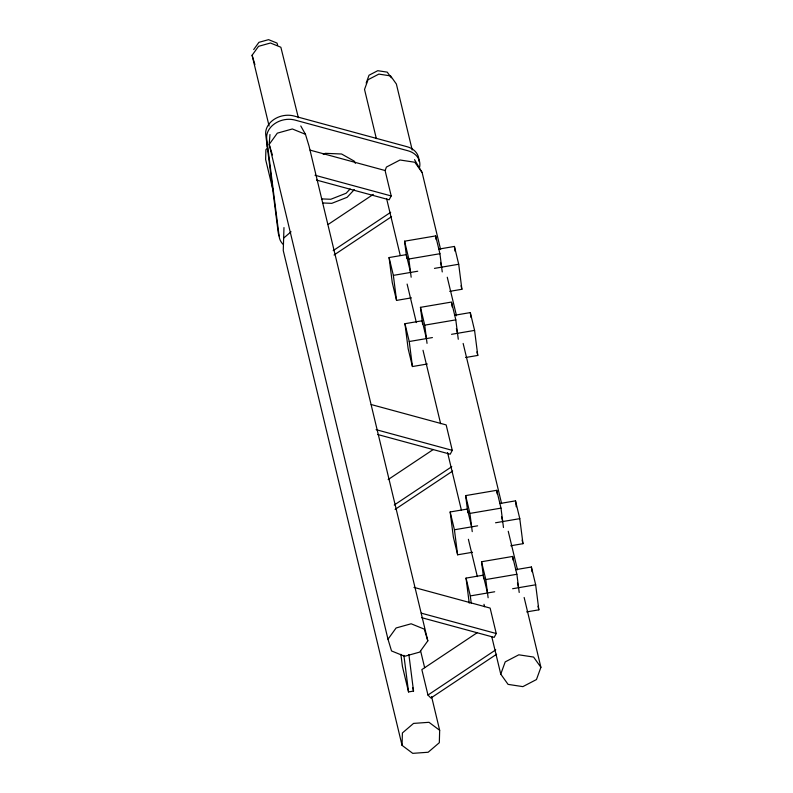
<?xml version="1.0" encoding="UTF-8"?>
<svg xmlns="http://www.w3.org/2000/svg" width="793" height="793" viewBox="0 0 793 793"><rect width="100%" height="100%" fill="white"/><g stroke="black" fill="none" stroke-linecap="round" stroke-linejoin="round"><path stroke-width="1.19" d="M267.221 146.854L267.291 144.574M283.973 227.591L283.26 250.548L402.051 745.351L412.727 753.35L428.161 752.25L439.322 742.704L439.669 730.303L431.58 696.591M402.051 745.351L402.398 732.95L413.559 723.404L428.993 722.304L439.669 730.303M269.957 134.542L269.194 144.405L387.985 639.217L391.534 650.944L404.668 656.287L419.695 652.104L427.814 640.853L309.022 146.041L305.474 134.314L300.775 125.968M366.158 83.106L369.013 75.236L377.755 70.696L387.252 72.143L391.276 77.783M385.2 170.416L386.409 167.075L400.009 159.998L414.798 162.248L422.114 172.497L440.611 249.547M500.76 674.129L505.21 661.887L518.81 654.81L533.59 657.06L540.905 667.31L536.465 679.551L522.865 686.629L508.075 684.379L500.76 674.129L491.799 636.809M310.093 150.135L385.091 170.515L391.197 195.95L389.135 199.796L316.526 180.07M371.174 404.539L446.162 424.909L452.268 450.355L450.216 454.201L377.607 434.475M413.956 587.385L490.133 608.082L496.249 633.528L494.188 637.374L421.579 617.648M253.701 49.562L258.914 42.336L268.569 39.65L277.005 43.08L277.659 45.231M269.095 126.047L252.095 55.252L258.538 46.331L270.453 43.01L280.861 47.243L298.366 117.751M387.985 639.217L396.113 627.967L411.141 623.784L424.275 629.127L427.814 640.853M350.129 188.962L346.144 193.234L330.79 199.271L321.532 198.894M354.302 189.616L347.116 197.308L331.771 203.345L322.513 202.958M267.667 148.142L265.903 149.649L265.625 159.492L273.119 190.687M283.607 238.138L291.051 231.774M328.094 224.498L373.285 194.384M333.179 250.628L390.691 212.296M334.051 254.989L391.564 216.658M388.144 479.587L433.335 449.472M394.25 505.022L451.762 466.69M395.132 509.393L452.644 471.062M477.307 632.636L421.846 669.599L427.962 695.045L430.886 698.038L496.616 654.235M427.962 695.045L495.744 649.864M323.197 154.189L325.398 153.327L341.595 154.001L354.312 161.187L355.373 163.328M406.74 258.211L404.569 241.201L435.654 235.917L439.927 253.72L442.246 271.93M411.448 297.861L396.55 300.398L392.267 282.595L389.076 257.556L406.284 254.632L410.556 272.445M438.579 249.141L454.429 246.445L458.701 264.257L461.893 289.286L449.71 291.358M404.569 241.201L408.841 259.004L439.927 253.72M389.076 257.556L393.358 275.369L417.733 271.226M434.465 268.381L458.701 264.257M422.619 324.357L420.449 307.347L451.534 302.054L455.806 319.866L458.275 339.265M427.328 364.007L412.429 366.544L408.147 348.732L404.955 323.703L422.163 320.778L426.436 338.591M454.458 315.287L470.308 312.591L474.581 330.403L477.773 355.433L465.59 357.504M420.449 307.347L424.721 325.15L455.806 319.866M404.955 323.703L409.238 341.515L432.413 337.57M451.544 334.319L474.581 330.403M467.811 512.615L465.64 495.605L496.725 490.312L500.998 508.125L503.476 527.523M472.529 552.265L457.62 554.803L453.348 536.99L450.156 511.961L467.355 509.037L471.627 526.849M499.659 503.545L515.509 500.849L519.782 518.652L522.974 543.691L510.781 545.762M465.64 495.605L469.922 513.408L500.998 508.125M450.156 511.961L454.429 529.774L477.604 525.828M495.546 522.775L519.782 518.652M483.69 578.761L481.52 561.741L512.605 556.458L516.877 574.271L519.207 592.47M469.228 603.136L466.036 578.107L483.234 575.183L487.507 592.986M515.539 569.691L531.389 566.995L535.662 584.798L538.853 609.837L526.661 611.909M481.52 561.741L485.802 579.554L516.877 574.271M466.036 578.107L470.308 595.91L494.683 591.766M512.615 588.723L535.662 584.798M400.881 654.294L402.438 666.497L408.544 691.932L413.54 691.09L408.871 654.493M315.009 175.253L391.197 195.95M376.09 429.657L452.268 450.355M421.252 613.148L496.249 633.528M305.474 134.314L292.349 128.972L277.312 133.155L269.194 144.405L272.386 154.962M414.521 159.621L422.114 172.497M252.095 55.252L254.9 64.55M461.04 285.728L461.893 289.286M476.92 351.874L477.773 355.433M522.121 540.122L522.974 543.691M538.001 606.268L538.853 609.837M447.262 277.233L456.51 315.763M463.152 343.448L501.602 503.575M508.244 531.26L517.492 569.79M524.143 597.476L540.905 667.31M440.502 262.404L441.642 267.162M456.381 328.55L457.521 333.298M501.572 516.808L502.712 521.556M517.452 582.954L518.592 587.702M412.211 150.016L396.371 84.018L390.572 75.89L378.846 74.106L368.061 79.716L364.532 89.431L376.348 138.626M386.597 198.587L400.178 255.168M407.116 284.063L416.365 322.582M423.016 350.278L440.64 423.72M447.579 452.615L461.457 510.395M468.385 539.29L477.346 576.61M483.998 604.306L484.573 606.714M420.597 650.845L424.642 667.696M412.707 687.62L413.54 691.09M531.389 566.995L531.994 571.763M515.509 500.849L516.263 506.806M512.605 556.458L513.071 560.126M496.725 490.312L497.191 493.98M470.308 312.591L470.913 317.359M454.429 246.445L455.033 251.212M451.683 303.283L452.149 306.941M485.802 579.554L488.121 597.753M435.654 235.917L436.12 239.575M469.922 513.408L472.241 531.617M470.308 595.91L471.22 603.067M454.429 529.774L457.62 554.803M424.721 325.15L427.04 343.359M408.841 259.004L411.161 277.213M409.238 341.515L412.429 366.544M393.358 275.369L396.55 300.398M403.885 655.335L408.544 691.932M419.487 167.67A20.35 15.969 -13.5 0 0 408.008 150.779L295.036 120.08A20.35 15.969 -13.5 0 0 266.735 138.953L279.186 236.641A20.35 15.969 -13.5 0 0 282.883 244.125M418.882 161.128A20.35 15.969 -13.5 0 0 407.037 146.705L294.064 116.016A20.35 15.969 -13.5 0 0 265.754 134.879L278.214 232.567A20.35 15.969 -13.5 0 0 279.156 236.007"/></g></svg>
